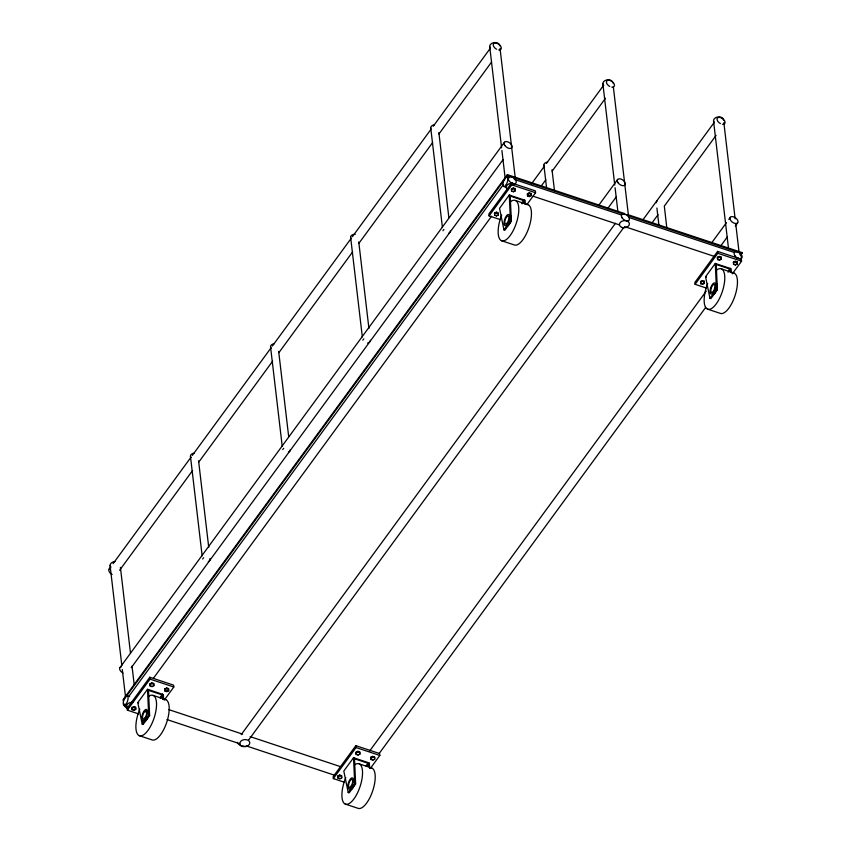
<?xml version="1.0" encoding="UTF-8"?>
<svg xmlns="http://www.w3.org/2000/svg" width="851" height="851" viewBox="0 0 851 851"><rect width="100%" height="100%" fill="white"/><g stroke="black" fill="none" stroke-linecap="round" stroke-linejoin="round"><path stroke-width="1.28" d="M109.173 569.021L110.736 566.883M113.087 563.66L190.762 457.54M192.337 455.391L270.799 348.187M272.363 346.049L350.825 238.844M352.399 236.695L430.851 129.501M433.212 126.278L490.484 48.028M119.629 570.244L192.592 470.55M198.868 461.976L272.618 361.207M278.905 352.633L352.654 251.864M358.931 243.28L432.68 142.511M438.956 133.937L491.527 62.112M120.002 667.556L504.462 142.266M131.245 667.705L503.143 159.573M507.366 174.625L123.129 699.618L123.235 700.554L507.473 175.561L507.366 174.625L624.719 213.601M128.841 696.331L503.101 184.975M164.243 700.107L173.817 687.012L173.593 685.14L149.829 677.247L127.129 708.277L127.342 710.149L138.596 713.893M489.091 215.888L511.802 184.858L511.579 182.986L513.653 183.678A4.585 2.691 36.2 0 0 515.323 179.487A4.585 2.691 36.2 0 0 508.749 177.306A4.585 2.691 36.2 0 0 511.579 182.986L488.868 214.016L489.091 215.888L500.345 219.632M127.342 710.149L150.053 679.119L149.829 677.247M153.425 678.258L491.591 216.218M160.275 698.075L162.52 695.001L148.542 690.363L148.457 689.618L149.627 715.595L143.138 724.456L142.202 724.148L137.798 702.596L147.521 689.299L163.371 694.565L163.541 698.469M525.29 204.197L525.12 200.304L509.27 195.039L499.537 208.335L503.952 229.887L504.888 230.196L511.377 221.334L510.206 195.347L510.292 196.102L524.269 200.74L522.025 203.804M531.471 183.869L544.023 166.722M546.374 163.498L603.657 85.249M160.19 697.331L162.435 694.256L162.52 695.001M521.94 203.059L523.439 201.017M142.202 724.148L148.691 715.287L147.521 689.299M503.952 229.887L510.44 221.026L509.27 195.039M527.067 204.368L535.566 192.751L535.343 190.879L511.579 182.986M541.14 186.167L545.853 179.731M552.129 171.157L605.476 98.259M598.796 205.219L617.624 179.487M607.678 208.591L616.315 196.794M241.227 734.626L615.486 223.27M248.545 740.136L623.592 227.717M642.867 219.909L714.266 122.353M651.76 223.27L658.036 214.697M716.095 135.373L664.312 206.123L666.886 228.43M711.532 243.024L726.435 222.664M728.796 219.441L730.36 217.303M720.414 246.396L727.477 236.748M735.328 226.026L737.679 222.813A4.585 2.691 36.2 0 0 733.647 216.845A4.585 2.691 36.2 0 0 730.732 220.505A4.585 2.691 36.2 0 0 737.679 222.813M370.249 768.527L379.823 755.443L379.61 753.56L355.846 745.667L333.135 776.697L333.358 778.58L344.612 782.314M732.307 273.841L741.572 261.183L741.359 259.3L717.584 251.407L694.884 282.436L695.097 284.319L706.362 288.053M333.358 778.58L356.058 747.55L355.846 745.667M695.097 284.319L717.808 253.29L717.584 251.407M369.611 768.187L369.377 762.996L353.537 757.73L343.804 771.027L348.219 792.579L349.144 792.887L355.633 784.026L354.463 758.039L354.559 758.784L368.536 763.432L366.292 766.496M728.041 272.235L730.286 269.171L716.297 264.523L716.212 263.778L717.382 289.765L710.893 298.627L709.968 298.318L705.553 276.766L715.287 263.47L731.126 268.735L731.296 272.628M369.653 750.997L706.256 291.106M366.196 765.751L367.696 763.709M728.701 270.469L730.19 268.416L730.286 269.171M740.498 254.726L742.072 252.577L627.24 214.441M740.615 255.662L742.072 252.577M348.219 792.579L354.707 783.718L353.537 757.73M709.968 298.318L716.457 289.446L715.287 263.47M379.333 753.295L705.724 307.339M511.451 188.901L513.259 188.007L515.132 188.624L515.217 189.369L513.355 188.752L511.536 189.645L511.451 188.901L511.589 191.156L513.451 191.773L515.27 190.879L515.132 188.624M527.577 195.964L527.439 193.709L529.248 192.815L531.109 193.432L531.205 194.177L529.343 193.56L527.524 194.454L527.577 195.964L529.439 196.581L531.247 195.687L531.109 193.432M494.676 215.314L494.537 213.058L496.356 212.165L498.218 212.782L498.356 215.037L496.537 215.931L494.676 215.314L494.591 214.569M527.492 195.219L529.354 195.836L531.162 194.943L531.247 195.687M498.303 213.527L496.441 212.91L494.622 213.803L494.537 213.058M717.457 257.321L719.276 256.428L721.137 257.045L721.222 257.789L721.276 259.31L719.467 260.204L717.595 259.576L717.457 257.321L717.595 259.576M717.553 258.066L719.361 257.172L721.222 257.789M733.583 264.395L733.445 262.129L735.264 261.236L737.126 261.863L737.264 264.118L735.445 265.012L733.583 264.395L733.498 263.65M737.211 262.608L735.349 261.98L733.541 262.885L733.445 262.129M700.692 283.745L700.554 281.479L702.362 280.585L704.224 281.202L704.362 283.468L702.554 284.362L700.692 283.745L700.596 283M704.309 281.958L702.447 281.33L700.639 282.224L700.554 281.479M150.17 686.012L150.031 683.757L151.85 682.864L153.712 683.481L153.797 684.225L151.935 683.608L150.127 684.502L150.17 686.012L152.031 686.64L153.85 685.746L153.712 683.481M164.86 688.842L166.679 687.948L168.541 688.565L168.626 689.31L166.764 688.693L164.945 689.587L164.86 688.842L164.998 691.097L166.86 691.725L168.679 690.821L168.541 688.565M132.022 709.766L131.884 707.511L133.692 706.617L135.554 707.234L135.692 709.489L133.884 710.383L132.022 709.766L131.937 709.021M135.649 707.979L133.788 707.362L131.969 708.255L131.884 707.511M135.554 707.234L135.607 708.745L133.798 709.638L133.884 710.383M356.048 752.188L357.856 751.295L359.718 751.912L359.803 752.656L357.941 752.039L356.133 752.933L356.048 752.188L356.186 754.443L358.048 755.06L359.856 754.167L359.718 751.912M370.876 757.273L372.685 756.369L374.546 756.996L374.631 757.741L374.685 759.252L372.876 760.145L371.015 759.528L370.876 757.273L371.015 759.528M370.962 758.018L372.77 757.124L374.631 757.741M337.89 775.931L339.709 775.038L341.57 775.655L341.655 776.399L339.794 775.782L337.985 776.676L337.89 775.931L338.028 778.186L339.889 778.814L341.708 777.92L341.57 775.655M507.473 175.561L624.825 214.537M627.347 215.377L742.178 253.524M506.824 176.923L509.334 177.763M514.355 179.433L621.092 214.877M628.623 217.388L734.105 252.417M511.802 184.858L535.566 192.751M717.808 253.29L741.572 261.183M504.005 186.55L506.515 187.38M532.886 196.145L619.528 224.919M624.56 226.589L714.968 256.619M515.493 200.496L528.163 204.708M721.51 268.927L734.179 273.128M705.553 276.766L706.479 277.075M510.44 221.026L511.377 221.334M716.457 289.446L717.382 289.765M501.43 240.673L514.1 244.886A21.296 8.265 -71.6 0 0 529.545 225.579A21.296 8.265 -71.6 0 0 525.971 204.506M707.447 309.104L720.106 313.306A21.296 8.265 -71.6 0 0 735.551 294.01A21.296 8.265 -71.6 0 0 731.977 272.926M150.053 679.119L173.817 687.012M356.058 747.55L379.823 755.443M153.191 695.427L165.86 699.639M359.196 763.847L371.866 768.059M127.086 695.767L129.597 696.597M168.53 709.521L242.609 734.136M250.151 736.636L340.56 766.666M137.798 702.596L138.724 702.915M124.278 705.383L126.788 706.213M166.966 719.563L239.801 743.753M246.077 745.838L335.241 775.452M148.691 715.287L149.627 715.595M354.707 783.718L355.633 784.026M139.234 735.647L151.904 739.859A21.296 8.265 -71.6 0 0 167.328 720.382A21.296 8.265 -71.6 0 0 163.647 699.469M345.251 804.078L357.909 808.28A21.296 8.265 -71.6 0 0 373.344 788.813A21.296 8.265 -71.6 0 0 369.664 767.889M142.362 720.659L143.138 724.456M723.861 122.725L735.147 218.803M735.764 224.068L739.008 251.715M737.264 264.118L737.126 261.863M735.264 261.236L735.349 261.98M735.36 264.267L735.445 265.012M713.521 120.842L728.52 248.513M721.276 259.31L721.137 257.045M719.276 256.428L719.361 257.172M719.372 259.459L719.467 260.204M704.362 283.468L704.224 281.202M702.362 280.585L702.447 281.33M702.458 283.617L702.554 284.362M656.898 208.016L658.897 225.058M613.348 86.919L628.346 214.59M602.859 83.717L614.773 185.071M615.082 187.699L617.858 211.388M552.022 169.753L554.49 190.73M543.885 165.073L546.512 187.358M529.248 192.815L529.343 193.56M529.354 195.836L529.439 196.581M527.439 193.709L527.524 194.454M524.269 200.74L524.184 199.996L524.365 203.889M500.026 48.379L515.185 177.37M515.174 190.135L515.27 190.879M513.259 188.007L513.355 188.752M513.366 191.028L513.451 191.773M511.504 190.411L511.589 191.156M489.697 46.497L501.601 147.851M501.909 150.478L505.154 178.114M498.26 214.292L498.356 215.037M496.356 212.165L496.441 212.91M496.452 215.186L496.537 215.931M438.861 132.533L448.871 217.76M430.723 127.852L442.424 227.504M358.76 241.961L368.93 328.507M350.623 237.28L362.335 336.943M374.685 759.252L374.546 756.996M372.685 756.369L372.77 757.124M372.781 759.4L372.876 760.145M368.536 763.432L368.451 762.687L368.621 766.581M359.771 753.422L359.856 754.167M357.856 751.295L357.941 752.039M357.963 754.316L358.048 755.06M356.09 753.699L356.186 754.443M341.623 777.165L341.708 777.92M339.709 775.038L339.794 775.782M339.804 778.069L339.889 778.814M337.943 777.442L338.028 778.186M278.671 351.399L288.68 436.637M270.533 346.719L282.234 446.371M198.57 460.838L208.74 547.384M190.433 456.157L202.144 555.809M168.679 690.821L168.583 690.076L166.775 690.969L164.913 690.352L164.998 691.097M166.679 687.948L166.764 688.693M153.765 685.002L153.85 685.746M151.85 682.864L151.935 683.608M151.946 685.895L152.031 686.64M150.031 683.757L150.127 684.502M120.416 567.362L130.458 652.908M132.011 666.067L134.171 684.502M135.607 708.745L135.692 709.489M133.692 706.617L133.788 707.362M110.077 565.479L121.831 665.503M122.289 669.46L125.544 697.097M730.19 268.416L730.371 272.32M162.435 694.256L162.669 699.458M507.792 189.752A5.032 3.574 -6.7 0 1 507.621 184.699A5.032 3.574 -6.7 0 1 514.706 184.167M490.421 48.241A5.032 3.574 -6.7 0 1 493.293 42.773A5.032 3.574 -6.7 0 1 499.718 45.752M450.413 230.876A3.776 2.681 -6.7 0 1 448.605 233.334M442.999 230.738A3.776 2.681 -6.7 0 1 443.924 229.462M430.872 128.533A3.776 2.681 -6.7 0 1 434.393 124.884M370.313 340.315A3.776 2.681 -6.7 0 1 367.611 343.113M362.898 340.166A3.776 2.681 -6.7 0 1 363.834 338.9M351.176 238.588A3.776 2.681 -6.7 0 1 351.346 235.589A3.776 2.681 -6.7 0 1 355.271 234.344M112.151 574.531A4.585 2.691 36.2 0 1 108.907 570.883A4.585 2.691 36.2 0 1 110.502 568.34M496.91 43.284A4.585 2.691 36.2 0 1 501.207 47.39A4.585 2.691 36.2 0 1 498.686 49.932M496.612 49.241A4.585 2.691 36.2 0 1 493.272 45.167A4.585 2.691 36.2 0 1 495.878 43.05M209.974 558.501A3.776 2.681 -6.7 0 1 208.325 561.639M202.708 559.043A3.776 2.681 -6.7 0 1 203.644 557.767M190.986 457.455A3.776 2.681 -6.7 0 1 194.102 453.189M290.223 449.743A3.776 2.681 -6.7 0 1 288.415 452.211M282.809 449.605A3.776 2.681 -6.7 0 1 283.734 448.328M271.075 348.016A3.776 2.681 -6.7 0 1 274.203 343.751M122.991 673.067A4.585 2.691 36.2 0 1 119.736 669.407A4.585 2.691 36.2 0 1 121.331 666.865M124.023 705.064A4.585 2.691 36.2 0 0 127.129 708.277L128.171 708.723A5.032 3.574 -6.7 0 1 127.235 704.468A5.032 3.574 -6.7 0 1 132.82 702.383M123.789 704.192A4.585 2.691 36.2 0 1 123.831 703.405M110.811 567.213A5.032 3.574 -6.7 0 1 114.97 561.522M736.264 257.747A5.032 3.574 -6.7 0 1 738.54 258.513M714.255 122.576A5.032 3.574 -6.7 0 1 717.127 117.108A5.032 3.574 -6.7 0 1 723.552 120.097M656.281 202.772A3.776 2.681 -6.7 0 1 656.387 202.059M656.738 201.389A3.776 2.681 -6.7 0 1 657.323 200.793M720.393 123.576A4.585 2.691 36.2 0 1 717.563 117.895A4.585 2.691 36.2 0 1 724.127 120.076A4.585 2.691 36.2 0 1 722.467 124.267M352.399 787.303A5.872 2.276 -71.6 0 1 350.931 788.994M354.463 764.9A21.296 8.265 -71.6 0 1 361.537 781.229A21.296 8.265 -71.6 0 1 345.793 804.259A21.296 8.265 -71.6 0 1 345.804 777.569M354.324 784.867A5.872 2.276 -71.6 0 1 353.75 786.281M353.08 787.526A5.872 2.276 -71.6 0 1 350.91 789.558M510.781 201.474A21.296 8.265 -71.6 0 1 517.823 217.654A21.296 8.265 -71.6 0 1 502.26 240.918A21.296 8.265 -71.6 0 1 501.686 215.069M510.877 215.484A5.872 2.276 -71.6 0 1 510.983 220.069M510.547 221.537A5.872 2.276 -71.6 0 1 506.526 226.132M716.787 269.895A21.296 8.265 -71.6 0 1 723.829 286.074A21.296 8.265 -71.6 0 1 708.266 309.349A21.296 8.265 -71.6 0 1 707.692 283.5M716.893 283.904A5.872 2.276 -71.6 0 1 716.989 288.489M716.563 289.957A5.872 2.276 -71.6 0 1 713.84 294.286M603.593 85.462A5.032 3.574 -6.7 0 1 606.465 79.994A5.032 3.574 -6.7 0 1 612.89 82.972M544.044 165.754A3.776 2.681 -6.7 0 1 547.555 162.105M609.773 86.472A4.585 2.691 36.2 0 1 606.954 80.781A4.585 2.691 36.2 0 1 613.518 82.962A4.585 2.691 36.2 0 1 611.848 87.153M244.067 745.955A4.585 2.691 36.2 0 1 237.195 742.285M739.817 254.63A5.032 1.947 -71.6 0 1 740.966 259.481M146.393 718.872A5.872 2.276 -71.6 0 1 145.659 719.882M148.446 696.48A21.296 8.265 -71.6 0 1 155.531 712.808A21.296 8.265 -71.6 0 1 139.787 735.828A21.296 8.265 -71.6 0 1 139.787 709.138M147.744 717.85A5.872 2.276 -71.6 0 1 144.893 721.137M145.361 711.979A5.872 2.276 -71.6 0 1 146.085 710.979M504.834 145.478A4.585 2.691 36.2 0 0 511.781 147.776A4.585 2.691 36.2 0 0 507.739 141.819A4.585 2.691 36.2 0 0 504.834 145.478M734.87 255.715A4.585 2.691 36.2 0 0 741.817 258.023A4.585 2.691 36.2 0 0 737.774 252.056A4.585 2.691 36.2 0 0 734.87 255.715M351.474 786.994A5.872 2.276 -71.6 0 0 352.537 777.878A5.872 2.276 -71.6 0 0 347.836 785.42A5.872 2.276 -71.6 0 0 351.474 786.994M351.229 786.005A4.244 1.649 -71.6 0 0 352.006 779.42A4.244 1.649 -71.6 0 0 348.602 784.867A4.244 1.649 -71.6 0 0 351.229 786.005M507.696 223.643A5.872 2.276 -71.6 0 0 508.792 214.516A5.872 2.276 -71.6 0 0 504.079 222.005A5.872 2.276 -71.6 0 0 507.696 223.643M507.462 222.643A4.244 1.649 -71.6 0 0 508.26 216.048A4.244 1.649 -71.6 0 0 504.856 221.462A4.244 1.649 -71.6 0 0 507.462 222.643M713.702 292.074A5.872 2.276 -71.6 0 0 714.808 282.936A5.872 2.276 -71.6 0 0 710.096 290.425A5.872 2.276 -71.6 0 0 713.702 292.074M713.468 291.074A4.244 1.649 -71.6 0 0 714.266 284.479A4.244 1.649 -71.6 0 0 710.862 289.883A4.244 1.649 -71.6 0 0 713.468 291.074M622.017 227.462A5.032 3.574 -6.7 0 0 629.432 223.802A5.032 3.574 -6.7 0 0 621.804 221.271A5.032 3.574 -6.7 0 0 622.017 227.462M622.134 217.899A4.585 2.691 36.2 0 0 629.08 220.207A4.585 2.691 36.2 0 0 625.049 214.25A4.585 2.691 36.2 0 0 622.134 217.899M618.007 182.699A4.585 2.691 36.2 0 0 624.942 184.997A4.585 2.691 36.2 0 0 620.911 179.04A4.585 2.691 36.2 0 0 618.007 182.699M242.397 746.433A5.032 3.574 -6.7 0 0 249.811 742.774A5.032 3.574 -6.7 0 0 242.195 740.242A5.032 3.574 -6.7 0 0 242.397 746.433M126.097 704.096A5.032 1.947 -71.6 0 0 127.554 695.969A5.032 1.947 -71.6 0 0 123.395 701.66A5.032 1.947 -71.6 0 0 126.097 704.096M505.824 185.263A5.032 1.947 -71.6 0 0 507.281 177.136A5.032 1.947 -71.6 0 0 503.122 182.827A5.032 1.947 -71.6 0 0 505.824 185.263M145.457 718.563A5.872 2.276 -71.6 0 0 146.532 709.457A5.872 2.276 -71.6 0 0 141.819 716.989A5.872 2.276 -71.6 0 0 145.457 718.563M145.223 717.574A4.244 1.649 -71.6 0 0 145.989 711A4.244 1.649 -71.6 0 0 142.596 716.436A4.244 1.649 -71.6 0 0 145.223 717.574"/></g></svg>
